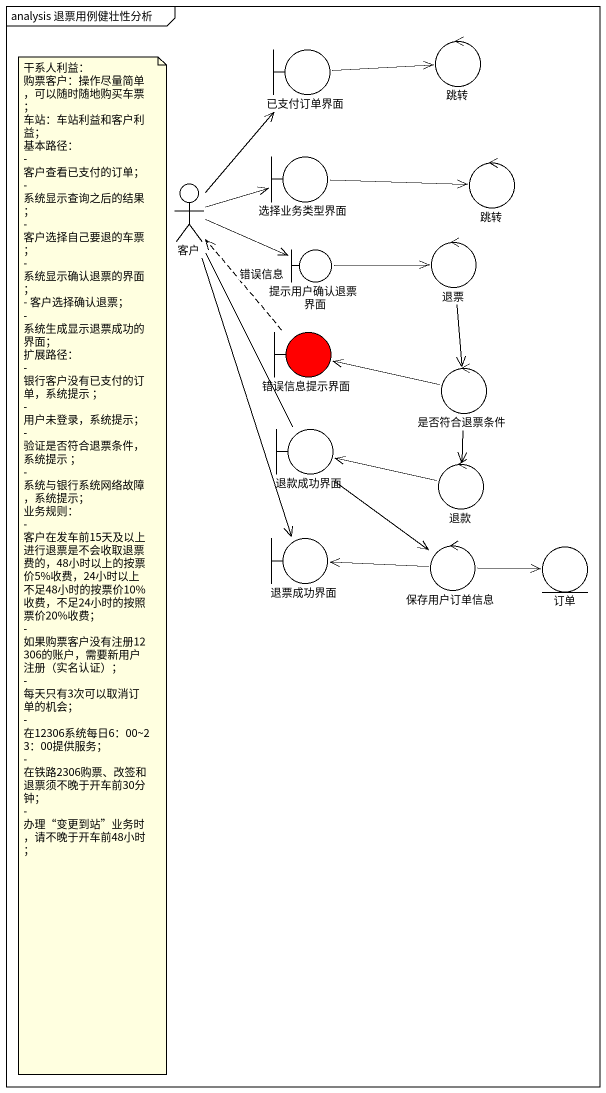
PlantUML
@startuml
mainframe analysis 退票用例健壮性分析
control 跳转
boundary 已支付订单界面
boundary 选择业务类型界面
control "跳转" as 跳转_2
actor 客户
boundary 提示用户确认退票界面
control 退票
boundary 错误信息提示界面 #FF0000
control 是否符合退票条件
boundary 退款成功界面
control 退款
boundary 退票成功界面
control 保存用户订单信息
entity 订单
已支付订单界面 -right-> 跳转
选择业务类型界面 -right-> 跳转_2
客户 -up-> 已支付订单界面
客户 -right-> 选择业务类型界面
客户 -right-> 提示用户确认退票界面
客户 -- 退款成功界面
客户 --> 退票成功界面
提示用户确认退票界面 -right-> 退票
退票 --> 是否符合退票条件
错误信息提示界面 .up.> 客户 : 错误信息
是否符合退票条件 -left-> 错误信息提示界面
是否符合退票条件 --> 退款
退款成功界面 --> 保存用户订单信息
退款 -left-> 退款成功界面
保存用户订单信息 -left-> 退票成功界面
保存用户订单信息 -right-> 订单
note as N1
  干系人利益：
  购票客户：操作尽量简单，可以随时随地购买车票；
  车站：车站利益和客户利益；
  基本路径：
  - 客户查看已支付的订单；
  - 系统显示查询之后的结果；
  - 客户选择自己要退的车票；
  - 系统显示确认退票的界面；
  - 客户选择确认退票；
  - 系统生成显示退票成功的界面；
  扩展路径：
  - 银行客户没有已支付的订单，系统提示 ；
  - 用户未登录，系统提示；
  - 验证是否符合退票条件，系统提示 ；
  - 系统与银行系统网络故障，系统提示；
  业务规则：
  - 客户在发车前15天及以上进行退票是不会收取退票费的，48小时以上的按票价5%收费，24小时以上不足48小时的按票价10%收费，不足24小时的按照票价20%收费；
  - 如果购票客户没有注册12306的账户，需要新用户注册（实名认证）；
  - 每天只有3次可以取消订单的机会；
  - 在12306系统每日6：00~23：00提供服务；
  - 在铁路2306购票、改签和退票须不晚于开车前30分钟；
  - 办理“变更到站”业务时，请不晚于开车前48小时；
end note
@enduml
